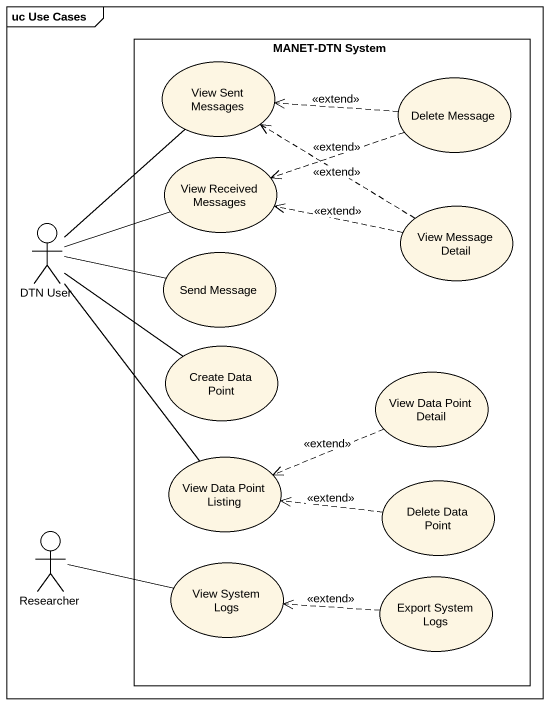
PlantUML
@startuml
mainframe uc Use Cases
rectangle "MANET-DTN System" as MANET_DTN_System {
  usecase "View Sent Messages" as View_Sent_Messages
  usecase "Delete Message" as Delete_Message
  usecase "View Received Messages" as View_Received_Messages
  usecase "View Message Detail" as View_Message_Detail
  usecase "Send Message" as Send_Message
  usecase "Create Data Point" as Create_Data_Point
  usecase "View Data Point Detail" as View_Data_Point_Detail
  usecase "View Data Point Listing" as View_Data_Point_Listing
  usecase "Delete Data Point" as Delete_Data_Point
  usecase "View System Logs" as View_System_Logs
  usecase "Export System Logs" as Export_System_Logs
}
actor "DTN User" as DTN_User
actor Researcher
View_Sent_Messages -- DTN_User
Delete_Message .left.> View_Sent_Messages : <<extend>>
Delete_Message .left.> View_Received_Messages : <<extend>>
DTN_User -right- View_Received_Messages
DTN_User -right- Send_Message
DTN_User -- Create_Data_Point
DTN_User -- View_Data_Point_Listing
View_Message_Detail .up.> View_Sent_Messages : <<extend>>
View_Message_Detail .left.> View_Received_Messages : <<extend>>
View_Data_Point_Detail .left.> View_Data_Point_Listing : <<extend>>
Delete_Data_Point .left.> View_Data_Point_Listing : <<extend>>
Researcher -right- View_System_Logs
Export_System_Logs .left.> View_System_Logs : <<extend>>
@enduml
